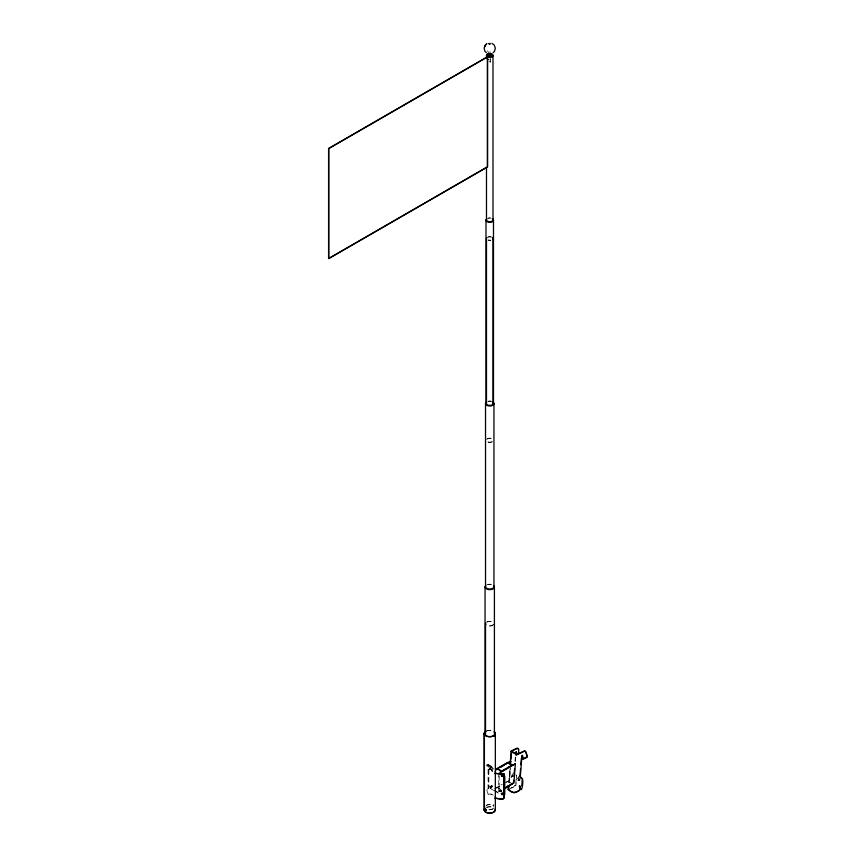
<?xml version="1.0" encoding="UTF-8"?>
<svg xmlns="http://www.w3.org/2000/svg" width="856" height="856" viewBox="0 0 856 856"><rect width="100%" height="100%" fill="white"/><g stroke="black" fill="none" stroke-linecap="round" stroke-linejoin="round"><path stroke-width="0.64" stroke-dasharray="4.28 3.21" d="M508.699 782.791L509.727 769.608M503.499 783.561L509.16 780.287L510.048 768.763M509.202 782.823L510.23 769.64M506.121 782.459L509.513 780.49L510.508 767.693M512.862 776.264L511.77 776.403L512.584 775.162M512.123 776.617L511.835 775.515M514.97 761.316L515.365 756.158M510.005 788.708L513.332 787.145L513.643 783.165M515.323 761.519L515.719 756.362M515.783 783.582L516.361 776.146A2.343 1.348 -60 0 0 515.708 774.819M490.67 58.454C490.402 65.077 490.552 60.808 489.151 62.263M515.687 784.824L514.863 786.054L514.231 785.669M490.52 787.862C490.659 787.713 489.835 785.038 491.226 786.397C492.339 789.05 487.396 787.199 490.445 786.033M493.249 804.768L493.249 805.507M492.264 771.673C490.627 770.272 491.9 769.116 492.671 771.449M492.264 786.964C490.616 785.466 492.007 784.535 492.671 786.739M511.888 775.097L513.868 772.658M490.445 767.693C490.691 768.774 490.37 770.657 489.471 768.624C489.974 766.12 492.992 769.191 490.424 769.598M488.915 61.578L490.67 61.803M486.732 765.018L488.401 764.697L488.412 788.515L486.732 790.302L488.059 788.729L488.059 765.071L486.732 765.018L488.188 769.683A5.735 3.306 0 0 1 493.195 770.229M491.419 770.282L491.975 769.993M491.419 785.573L491.975 785.273M494.436 788.783L502.365 784.214M495.924 788.344L501.584 785.07M498.791 772.968L498.791 791.308L502.183 789.339M498.791 791.308L501.413 790.195M491.226 769.127L489.653 768.153M491.301 787.434C490.242 785.059 489.247 788.109 490.98 787.338C488.573 784.792 492.125 789.382 489.653 786.493M511.77 776.403L512.509 776.06M510.754 787.98L513.332 787.145M493.334 804.801L493.334 805.988M514.51 786.086L515.997 785.273L516.714 776.349A2.343 1.348 -60 0 0 516.072 775.022A5.618 3.242 -60 0 1 515.729 774.883M488.145 764.376L493.826 767.661M487.92 764.825L493.666 768.142M493.035 768.11L490.873 766.869A2.814 1.626 60 0 0 488.883 768.014L488.883 784.824A2.814 1.626 60 0 0 490.873 788.258L493.035 789.51M493.645 769.009L490.402 767.137A2.814 1.626 60 0 0 488.412 768.281M512.284 783.828L507.651 781.154L509.973 782.898M494.126 790.131L499.54 793.266M493.645 790.409L490.402 788.537A2.814 1.626 60 0 1 488.412 785.091M494.725 791.04L500.139 794.165M501.167 791.768L500.792 790.826L501.477 791.811M487.406 50.782L488.541 52.43A1.402 0.813 0 0 1 490.841 52.355M501.841 791.137L500.985 790.548L500.514 791.811M486.732 789.885L488.188 794.55A5.735 3.306 0 0 1 493.195 795.096M499.144 775.793L499.144 791.511M488.188 794.55L488.188 794.133A5.735 3.306 0 0 1 493.195 794.678M493.623 808A4.216 2.429 0 0 1 488.123 809.316M485.844 806.149A4.216 2.429 0 0 1 489.739 804.64A4.216 2.429 0 0 1 493.623 806.149M493.045 808.984A4.676 2.696 0 0 1 487.941 809.573M486.433 805.164A4.676 2.696 0 0 1 493.045 805.164M486.764 584.894A4.216 2.429 -0.1 0 1 492.714 584.894M487.941 584.498A4.676 2.707 0 0 1 491.537 584.498M488.123 401.357A4.216 2.429 0.1 0 1 491.355 401.357M488.305 401.229A3.745 2.161 -0.1 0 1 491.173 401.218M488.305 218.205A3.745 2.161 0 0 1 491.173 218.205M487.417 218.483A3.274 1.894 0 0 1 490.103 217.938M490.702 59.727A2.803 1.616 0 0 1 489.45 59.813M490.659 240.076A2.803 1.616 0 0 1 488.241 239.915M487.749 237.401A2.803 1.616 0 0 1 491.226 237.176M490.852 240.322A3.274 1.894 0 0 1 488.006 240.151M487.417 237.208A3.274 1.894 0 0 1 491.472 236.941M492.05 441.621A3.274 1.894 0 0 1 486.968 441.289M486.647 439.652A3.274 1.894 0 0 1 489.375 438.4A3.274 1.894 0 0 1 492.51 439.278M492.382 441.814A3.745 2.161 0 0 1 487.096 441.814M487.085 438.754A3.745 2.161 0 0 1 492.382 438.754M493.27 624.388A3.745 2.161 0 0 1 487.749 625.511M487.085 622.152A3.745 2.161 0 0 1 490.97 621.638A3.745 2.161 0 0 1 493.452 623.436M493.623 624.613A4.216 2.429 0 0 1 486.764 625.394M486.754 621.959A4.216 2.429 0 0 1 493.634 622.751M488.188 769.277A5.735 3.306 0 0 1 493.195 769.822M486.732 730.992A5.339 3.082 0 0 1 493.505 731.366M486.583 730.864A5.618 3.242 0 0 1 493.174 730.981M486.583 807.283A5.618 3.242 0 0 1 493.174 807.401M486.732 807.411A5.339 3.082 0 0 1 493.505 807.786M497.069 787.263L501.702 790.356L497.069 787.263M489.825 768.217C489.932 770.411 492.061 768.645 490.146 767.918C489.471 770.764 492.2 767.821 489.825 768.249M511.417 776.574L511.118 777.419L511.417 776.574"/><path stroke-width="1.28" d="M485.523 735.304L485.523 623.671M485.523 586.617L485.523 403.604M492.992 404L492.992 238.343M492.992 219.607L492.992 55.319M494.415 736.385L494.415 587.002M497.069 768.517L501.702 771.598L512.284 765.082L507.651 762.407L497.069 768.517L501.702 771.192L512.284 765.082M508.186 789.382L508.389 786.739M510.337 761.69L511.15 751.151M518.394 749.856A2.803 1.626 -60 0 0 516.607 748.401L511.492 750.787A1.209 0.631 4.4 0 0 511.503 751.686L516.05 754.307A1.209 0.631 4.4 0 0 517.752 754.404L524.193 751.386A2.803 1.626 -60 0 1 525.884 751.953L527.382 756.18L526.879 757.464L523.134 759.133L522.545 755.409L521.957 755.752L520.427 775.247A5.618 3.242 -60 0 0 521.967 778.425A2.343 1.348 -60 0 1 522.609 779.752C523.551 782.341 521.186 796.166 519.87 786.033C522.642 793.747 506.88 794.753 508.892 786.782M511.043 759.101L511.653 751.193L516.96 748.604A2.803 1.626 -60 0 1 518.747 750.059L518.415 754.446M510.7 765.136L510.647 761.091L495.592 769.779M511.246 784.107L513.514 782.801L513.707 780.244M514.007 776.403L514.606 768.72M515.826 755.078L516.35 751.964L517.013 754.286L523.84 751.183A2.803 1.626 -60 0 1 525.53 751.75L526.654 754.917M504.805 788.237L513.868 783.005L515.355 763.809L509.213 766.944M518.436 780.255L518.511 779.356L519.603 779.217L519.538 780.116L518.436 780.255L519.538 780.116M518.79 780.458L518.864 779.57M519.175 779.912L519.603 779.217M520.566 768.592L520.063 775.044A5.618 3.242 -60 0 0 520.705 777.623M520.865 764.729L521.368 758.277M521.775 785.755L522.256 779.548A2.343 1.348 -60 0 0 521.614 778.222M502.943 776.007C502.665 773.899 502.975 777.73 501.766 775.472C501.402 775.44 503.692 777.173 502.215 775.065M502.943 794.347C501.766 791.244 501.744 795.962 502.846 793.951C500.535 791.768 503.542 796.615 502.247 793.052M519.185 786.364C520.641 783.861 519.325 791.928 521.454 788.729M486.968 43.528L485.202 45.101L484.132 48.182L484.967 51.36L486.358 52.698M526.857 756.865L527.029 755.966M486.122 44.437L484.56 46.941M490.649 55.266L489.172 55.576L489.29 54.677M489.161 54.816L489.161 55.48L490.552 55.148M515.772 751.985L516.329 751.91L516.607 755.078M517.794 778.5L520.427 775.247M526.707 757.078L522.781 758.93L522.224 755.313M493.11 52.698L494.5 51.36L495.346 48.182L494.265 45.101L491.997 43.346M495.945 769.983L498.267 768.645M500.578 767.308L504.056 765.307M506.367 763.969L511 761.294M499.947 772.294L505.736 768.956M500.3 772.497L515.355 763.809M495.25 771.545A5.735 3.306 0 0 1 495.26 773.353L502.611 774.188L504.227 773.717L504.291 797.685L502.611 799.472L495.26 798.22A5.735 3.306 0 0 0 495.25 796.412M495.26 773.353L503.938 774.241L503.874 798.167L502.611 799.055L495.26 798.22M506.72 786.728L508.988 785.412M504.88 788.109L512.284 783.828L504.88 788.515M519.239 790.548L514.788 792.635A1.209 0.631 4.4 0 1 513.086 792.538L508.539 789.917A1.209 0.631 4.4 0 1 508.528 789.018M488.808 53.618L487.749 54.003A2.803 1.616 0 0 0 487.364 56.004A2.803 1.616 0 0 0 490.659 56.678L491.719 56.293A2.803 1.616 0 0 0 491.226 53.778M516.799 754.264L511.653 751.193M508.817 763.488L512.284 765.489M495.346 733.442L495.346 809.862M493.944 403.604L493.944 586.617M493.484 220.206L493.484 403.219M486.486 55.736L486.486 58.411M486.486 167.936L486.486 220.035M486.486 404.417L486.486 238.749A3.274 1.894 0 0 1 486.657 237.904M485.994 220.206L485.994 403.219M485.052 587.002L485.052 735.047M484.4 733.645L484.4 810.054M484.122 733.645L484.122 810.065M490.467 53.543A1.402 0.813 0 0 1 488.872 53.489M490.841 54.645A1.402 0.813 0 0 1 490.467 55.843A1.402 0.813 0 0 1 488.455 55.48A1.402 0.813 0 0 1 489.322 54.377M494.062 585.964A4.676 2.707 0 0 1 489.739 589.698A4.676 2.707 0 0 1 485.416 585.964M493.623 585.686A4.216 2.429 -0.1 0 1 489.739 589.046A4.216 2.429 -0.1 0 1 485.844 585.686M492.714 401.881A4.216 2.429 0.1 0 1 492.714 405.327A4.216 2.429 0.1 0 1 486.764 405.316A4.216 2.429 0.1 0 1 486.754 401.881M492.382 401.689A3.745 2.161 -0.1 0 1 492.703 404.535A3.745 2.161 -0.1 0 1 487.867 405.091A3.745 2.161 -0.1 0 1 486.283 402.395M492.382 218.676A3.745 2.161 0 0 1 492.703 221.522A3.745 2.161 0 0 1 487.867 222.079A3.745 2.161 0 0 1 486.272 219.382M492.51 218.815A3.274 1.894 0 0 1 490.103 221.704A3.274 1.894 0 0 1 486.647 219.2M491.483 53.928A3.274 1.894 0 0 1 492.05 56.87A3.274 1.894 0 0 1 486.968 56.539A3.274 1.894 0 0 1 488.658 53.746M488.252 59.578A2.803 1.616 0 0 1 487.353 59.064M492.51 237.54A3.274 1.894 0 0 1 492.821 239.188M485.844 624.602A4.216 2.429 0 0 1 485.855 622.74M503.713 775.493A2.814 1.626 60 0 1 504.291 777.451M504.291 794.261A2.814 1.626 60 0 1 503.713 795.556M503.724 795.406A2.814 1.626 60 0 0 504.773 793.994L504.773 777.184A2.814 1.626 60 0 0 503.724 774.552M521.614 778.222A5.618 3.242 -60 0 1 520.972 777.879M495.474 772.861A5.735 3.306 0 0 1 495.26 773.76M495.474 797.728A5.735 3.306 0 0 1 495.26 798.627M494.329 731.976A5.339 3.082 0 0 1 492.917 736.021A5.339 3.082 0 0 1 485.812 735.625A5.339 3.082 0 0 1 485.737 731.505M494.18 731.559A5.618 3.242 0 0 1 493.27 736.064A5.618 3.242 0 0 1 485.448 735.636A5.618 3.242 0 0 1 486.026 731.11M495.132 809.059A5.618 3.242 0 0 1 488.862 813.157A5.618 3.242 0 0 1 485.095 808.139M495.046 810.247A5.339 3.082 0 0 1 488.252 812.922A5.339 3.082 0 0 1 484.978 808.556M485.48 809.337L486.433 810.45L485.662 809.145L485.598 810.461L486.347 810.247L485.459 809.262M501.413 775.204C501.659 778.008 503.521 774.851 501.413 775.204M501.413 793.544C501.659 796.348 503.521 793.191 501.413 793.544M488.99 43.656C489.611 45.742 491.686 42.511 488.99 43.656M487.406 56.796L328.586 148.484L328.586 258.523L487.406 166.834L487.406 56.796M487.578 56.892L328.747 148.58L328.747 258.619L487.578 166.931L487.578 56.892"/></g></svg>
